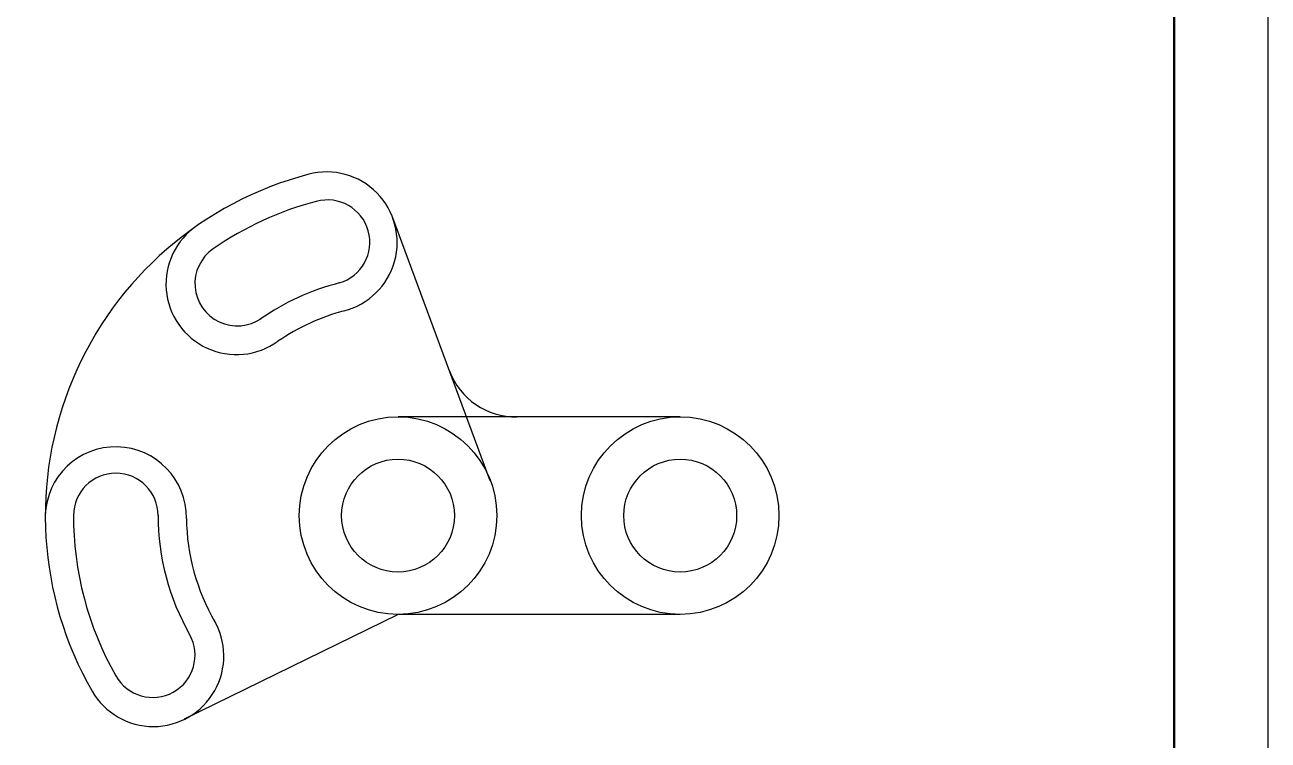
# Model space of a CAD drawing. Header units: millimetres. Extents: x 0 to 420, y 0 to 297.
# Drawn here: x 287.8 to 420, y 68.6 to 144.6 of the extents above; entities that cross this region are included whole.
import ezdxf

# ---------------------------------------------------------------- set-up
doc = ezdxf.new("R2010")
doc.units = ezdxf.units.MM

msp = doc.modelspace()

# ---------------------------------------------------------------- linework, layer by layer
for p, q in [((337.31, 96.13), (326.94, 124.06)), ((357.5, 102.92), (327.5, 102.92)), ((327.5, 81.92), (304.78, 70.77)), ((357.5, 81.92), (327.5, 81.92))]:
    msp.add_line(p, q)
at = {"color": 1}
msp.add_lwpolyline([(0, 0), (420, 0), (420, 297), (0, 297), (0, 0)], dxfattribs=at)
at = {"lineweight": 50}
msp.add_lwpolyline([(10, 10), (410, 10), (410, 287), (10, 287), (10, 10)], dxfattribs=at)
for centre, radius in [((327.5, 92.42), 10.5), ((357.5, 92.42), 10.5), ((327.5, 92.42), 6), ((357.5, 92.42), 6)]:
    msp.add_circle(centre, radius)
for centre, radius, start, end in [((327.5, 92.42), 37.5, 104.6625, 209.8341), ((319.91, 121.45), 7.5, 284.3336, 104.7034), ((327.5, 92.42), 34.5, 104.44, 124.7396), ((320, 121.47), 4.5, 286.1773, 105.1973), ((310.33, 117.03), 7.5, 123.994, 305.9239), ((310.41, 117.08), 4.5, 124.6551, 304.7891), ((327.5, 92.42), 25.5, 104.167, 125.0509), ((327.5, 92.42), 22.5, 104.546, 124.5642), ((340, 110.42), 7.5, 200.3601, 271.0653), ((297.5, 92.23), 7.5, 359.2166, 178.445), ((297.5, 92.42), 4.5, 0, 179.8095), ((327.5, 92.42), 34.5, 179.8041, 209.5929), ((327.5, 92.42), 25.5, 179.935, 209.6821), ((327.5, 92.42), 22.5, 180.7468, 210.0845), ((301.48, 77.5), 7.5, 209.8341, 30.9621), ((301.42, 77.59), 4.5, 209.3403, 28.8799)]:
    msp.add_arc(centre, radius, start, end)

doc.saveas('drawing.dxf')
